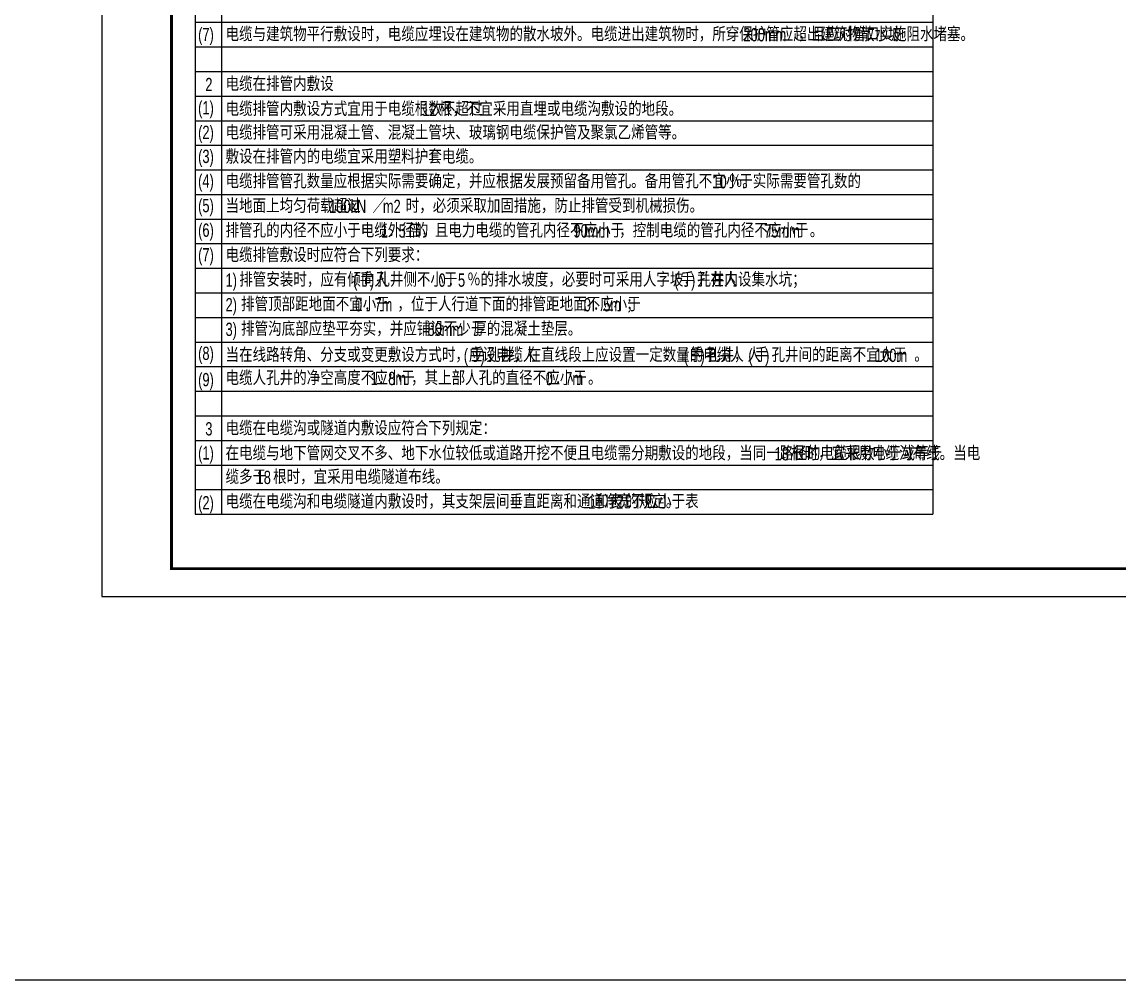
# Model space of a CAD drawing. Extents: x -809667 to 586099, y 3084146 to 3634412.
# Drawn here: x 380649.6 to 380846.3, y 3087009.9 to 3087181.7 of the extents above; entities that cross this region are included whole.
import ezdxf

# ---------------------------------------------------------------- set-up
doc = ezdxf.new("R2010")
doc.units = 0
doc.header["$LTSCALE"] = 0.5
for name, color, linetype in [('E-SIG_TEXT', 7, 'CONTINUOUS'), ('PUB_TAB_ASSIST', 251, 'CONTINUOUS'), ('PUB_TITLE', 4, 'CONTINUOUS'), ('文字', 7, 'CONTINUOUS')]:
    doc.layers.add(name, color=color, linetype=linetype)
doc.styles.add('宝信-单线体', font='宝信-西文', dxfattribs={"bigfont": '宝信-中文'})

msp = doc.modelspace()

# ---------------------------------------------------------------- linework, layer by layer
at = {"layer": 'PUB_TAB_ASSIST'}
for points in [[(380680.642, 3087368.123), (380680.642, 3087093.412)], [(380685.345, 3087368.123), (380685.345, 3087093.412)], [(380812.912, 3087368.123), (380812.912, 3087093.412)], [(380680.642, 3087181.592), (380812.912, 3087181.592)], [(380680.642, 3087177.183), (380812.912, 3087177.183)], [(380680.642, 3087172.774), (380812.912, 3087172.774)], [(380680.642, 3087168.365), (380812.912, 3087168.365)], [(380680.642, 3087163.956), (380812.912, 3087163.956)], [(380680.642, 3087159.547), (380812.912, 3087159.547)], [(380680.642, 3087155.138), (380812.912, 3087155.138)], [(380680.642, 3087150.729), (380812.912, 3087150.729)], [(380680.642, 3087146.32), (380812.912, 3087146.32)], [(380680.642, 3087141.911), (380812.912, 3087141.911)], [(380680.642, 3087137.502), (380812.912, 3087137.502)], [(380680.642, 3087133.093), (380812.912, 3087133.093)], [(380680.642, 3087128.684), (380812.912, 3087128.684)], [(380680.642, 3087124.275), (380812.912, 3087124.275)], [(380680.642, 3087119.866), (380812.912, 3087119.866)], [(380680.642, 3087115.457), (380812.912, 3087115.457)], [(380680.642, 3087111.048), (380812.912, 3087111.048)], [(380680.642, 3087106.639), (380812.912, 3087106.639)], [(380680.642, 3087102.23), (380812.912, 3087102.23)], [(380680.642, 3087097.821), (380812.912, 3087097.821)], [(380680.642, 3087093.412), (380812.912, 3087093.412)]]:
    msp.add_lwpolyline(points, dxfattribs=at)
at = {"layer": 'PUB_TITLE', "linetype": 'Continuous'}
msp.add_lwpolyline([(380663.877, 3087078.645), (381084.377, 3087078.645), (381084.377, 3087375.645), (380663.877, 3087375.645)], close=True, dxfattribs=at)
at = {"layer": 'PUB_TITLE', "linetype": 'Continuous', "const_width": 0.5}
msp.add_lwpolyline([(380676.377, 3087083.645), (381079.377, 3087083.645), (381079.377, 3087370.645), (380676.377, 3087370.645)], close=True, dxfattribs=at)
at = {"layer": '文字', "linetype": 'Continuous'}
msp.add_lwpolyline([(380141.072, 3087431.798), (381573.358, 3087431.798), (381573.358, 3087009.901), (380141.072, 3087009.901)], close=True, dxfattribs=at)

# ---------------------------------------------------------------- texts
at = {"layer": 'E-SIG_TEXT', "style": '宝信-单线体', "width": 0.722222}
for s, height, p in [('(7)', 2.3809, (380681.147, 3087178.214)), ('200mm', 2.3809, (380778.933, 3087178.178)), ('2', 2.381, (380682.436, 3087169.247)), (':', 2.381, (380700.922, 3087169.262)), ('(1)', 2.3809, (380681.147, 3087165.09)), ('12', 2.3809, (380721.354, 3087164.783)), ('(2)', 2.3809, (380681.147, 3087160.681)), ('(3)', 2.3809, (380681.147, 3087156.366)), ('(4)', 2.3809, (380681.147, 3087151.957)), ('10', 2.3809, (380773.361, 3087151.818)), ('(5)', 2.3809, (380681.147, 3087147.548)), ('100kN', 2.3809, (380704.637, 3087147.409)), ('m2', 2.3809, (380714.273, 3087147.409)), ('(6)', 2.3809, (380681.147, 3087143.139)), ('1', 2.381, (380713.924, 3087143)), ('5', 2.381, (380717.092, 3087143)), ('90mm', 2.3809, (380748.448, 3087143)), ('75mm', 2.3809, (380782.64, 3087143)), ('(7)', 2.3809, (380681.147, 3087138.73)), ('1)', 2.3809, (380686.063, 3087134.182)), ('(', 2.381, (380708.951, 3087134.182)), (')', 2.381, (380711.955, 3087134.182)), ('0', 2.381, (380724.246, 3087134.182)), ('5', 2.381, (380727.741, 3087134.182)), ('(', 2.381, (380766.526, 3087134.182)), (')', 2.381, (380769.53, 3087134.182)), ('2)', 2.3809, (380686.063, 3087129.773)), ('0', 2.381, (380709.279, 3087129.773)), ('7m', 2.3809, (380712.774, 3087129.773)), ('0', 2.381, (380750.301, 3087129.773)), ('5m', 2.3809, (380753.796, 3087129.773)), ('3)', 2.3809, (380686.063, 3087125.364)), ('80mm', 2.3809, (380722.28, 3087125.364)), ('(8)', 2.3809, (380681.147, 3087121.061)), ('(', 2.381, (380728.783, 3087120.693)), (')', 2.381, (380731.787, 3087120.693)), ('(', 2.381, (380768.224, 3087120.693)), (')', 2.381, (380771.228, 3087120.693)), ('(', 2.381, (380779.804, 3087120.693)), (')', 2.381, (380782.808, 3087120.693)), ('100m', 2.3809, (380802.528, 3087120.693)), ('(9)', 2.3809, (380681.147, 3087116.344)), ('1', 2.381, (380712.067, 3087116.546)), ('8m', 2.3809, (380715.234, 3087116.546)), ('0', 2.381, (380743.475, 3087116.546)), ('7m', 2.3809, (380746.97, 3087116.546)), ('3', 2.381, (380682.436, 3087107.521)), ('(1)', 2.3809, (380681.147, 3087103.213)), ('18', 2.3809, (380784.506, 3087103.057)), ('18', 2.3809, (380691.635, 3087098.817)), ('(2)', 2.3809, (380681.147, 3087094.275)), ('1', 2.381, (380751.072, 3087094.408)), ('2', 2.381, (380756.097, 3087094.408))]:
    msp.add_text(s, height=height, dxfattribs=at).set_placement(p)
at = {"layer": 'E-SIG_TEXT', "style": '宝信-单线体'}
for s, height, p in [('电缆与建筑物平行敷设时，电缆应埋设在建筑物的散水坡外。电缆进出建筑物时，所穿保护管应超出建筑物散水坡', 2.55159, (380686.063, 3087178.178)), ('，且应对管口实施阻水堵塞。', 2.55159, (380788.759, 3087178.178)), ('电缆在排管内敷设', 2.5516, (380686.063, 3087169.262)), ('电缆排管内敷设方式宜用于电缆根数不超过', 2.55159, (380686.063, 3087164.783)), ('根，不宜采用直埋或电缆沟敷设的地段。', 2.55159, (380724.302, 3087164.783)), ('电缆排管可采用混凝土管、混凝土管块、玻璃钢电缆保护管及聚氯乙烯管等。', 2.55159, (380686.063, 3087160.542)), ('敷设在排管内的电缆宜采用塑料护套电缆。', 2.55159, (380686.063, 3087156.227)), ('电缆排管管孔数量应根据实际需要确定，并应根据发展预留备用管孔。备用管孔不宜小于实际需要管孔数的', 2.55159, (380686.063, 3087151.818)), ('％。', 2.5516, (380776.309, 3087151.818)), ('当地面上均匀荷载超过', 2.5516, (380686.063, 3087147.409)), ('／', 2.552, (380712.416, 3087147.409)), ('时，必须采取加固措施，防止排管受到机械损伤。', 2.55159, (380718.367, 3087147.409)), ('排管孔的内径不应小于电缆外径的', 2.55159, (380686.063, 3087143)), ('倍，且电力电缆的管孔内径不应小于', 2.55159, (380718.729, 3087143)), ('，控制电缆的管孔内径不应小于', 2.55159, (380756.636, 3087143)), ('．', 2.552, (380715.234, 3087143)), ('。', 2.552, (380790.828, 3087143)), ('电缆排管敷设时应符合下列要求：', 2.55159, (380686.063, 3087138.591)), ('排管安装时，应有倾向人', 2.55159, (380688.52, 3087134.182)), ('手', 2.552, (380710.097, 3087134.182)), ('孔井侧不小于', 2.5516, (380713.101, 3087134.182)), ('％的排水坡度，必要时可采用人字坡，并在人', 2.55159, (380729.378, 3087134.182)), ('手', 2.552, (380767.673, 3087134.182)), ('孔井内设集水坑；', 2.5516, (380770.676, 3087134.182)), ('．', 2.552, (380725.883, 3087134.182)), ('排管顶部距地面不宜小于', 2.55159, (380688.847, 3087129.773)), ('，位于人行道下面的排管距地面不应小于', 2.55159, (380716.868, 3087129.773)), ('；', 2.552, (380757.89, 3087129.773)), ('．', 2.552, (380710.916, 3087129.773)), ('．', 2.552, (380751.939, 3087129.773)), ('排管沟底部应垫平夯实，并应铺设不少于', 2.55159, (380688.847, 3087125.364)), ('厚的混凝土垫层。', 2.5516, (380730.469, 3087125.364)), ('当在线路转角、分支或变更敷设方式时，应设电缆人', 2.55159, (380686.063, 3087120.693)), ('手', 2.552, (380729.93, 3087120.693)), ('孔井，在直线段上应设置一定数量的电缆人', 2.55159, (380732.934, 3087120.693)), ('手', 2.552, (380769.371, 3087120.693)), ('孔井，人', 2.5516, (380772.374, 3087120.693)), ('手', 2.552, (380780.95, 3087120.693)), ('孔井间的距离不宜大于', 2.5516, (380783.954, 3087120.693)), ('。', 2.552, (380809.57, 3087120.693)), ('电缆人孔井的净空高度不应小于', 2.55159, (380686.063, 3087116.546)), ('，其上部人孔的直径不应小于', 2.55159, (380719.328, 3087116.546)), ('．', 2.552, (380713.377, 3087116.546)), ('．', 2.552, (380745.112, 3087116.546)), ('。', 2.552, (380751.064, 3087116.546)), ('电缆在电缆沟或隧道内敷设应符合下列规定：', 2.55159, (380686.063, 3087107.536)), ('在电缆与地下管网交叉不多、地下水位较低或道路开挖不便且电缆需分期敷设的地段，当同一路径的电缆根数小于或等于', 2.55159, (380686.063, 3087103.057)), ('根时，宜采用电缆沟布线。当电', 2.55159, (380787.453, 3087103.057)), ('缆多于', 2.5516, (380686.063, 3087098.817)), ('根时，宜采用电缆隧道布线。', 2.55159, (380694.583, 3087098.817)), ('电缆在电缆沟和电缆隧道内敷设时，其支架层间垂直距离和通道净宽不应小于表', 2.55159, (380686.063, 3087094.408)), ('和表', 2.5516, (380752.382, 3087094.408)), ('的规定。', 2.5516, (380757.735, 3087094.408))]:
    msp.add_text(s, height=height, dxfattribs=at).set_placement(p)

doc.saveas('drawing.dxf')
